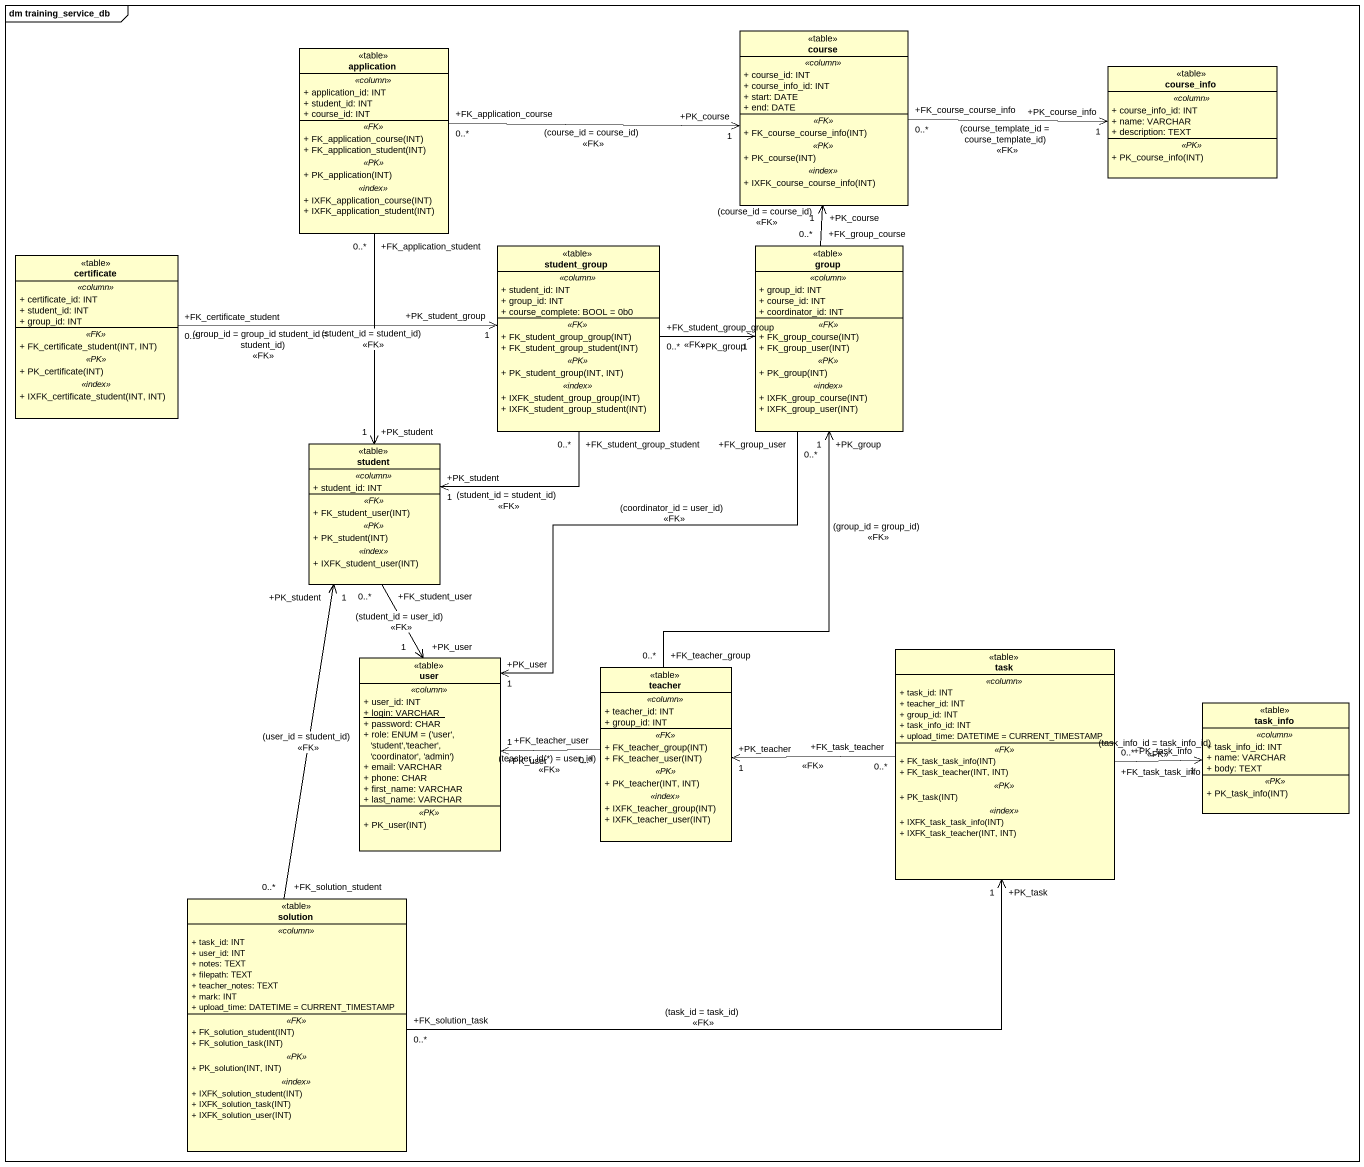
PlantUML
@startuml
mainframe dm training_service_db
hide circle
hide empty members
skinparam classAttributeIconSize 0
class application <<table>> {
  .. <<column>> ..
  + application_id: INT
  + student_id: INT
  + course_id: INT
  .. <<FK>> ..
  + FK_application_course(INT)
  + FK_application_student(INT)
  .. <<PK>> ..
  + PK_application(INT)
  .. <<index>> ..
  + IXFK_application_course(INT)
  + IXFK_application_student(INT)
}
class course <<table>> {
  .. <<column>> ..
  + course_id: INT
  + course_info_id: INT
  + start: DATE
  + end: DATE
  .. <<FK>> ..
  + FK_course_course_info(INT)
  .. <<PK>> ..
  + PK_course(INT)
  .. <<index>> ..
  + IXFK_course_course_info(INT)
}
class course_info <<table>> {
  .. <<column>> ..
  + course_info_id: INT
  + name: VARCHAR
  + description: TEXT
  .. <<PK>> ..
  + PK_course_info(INT)
}
class certificate <<table>> {
  .. <<column>> ..
  + certificate_id: INT
  + student_id: INT
  + group_id: INT
  .. <<FK>> ..
  + FK_certificate_student(INT, INT)
  .. <<PK>> ..
  + PK_certificate(INT)
  .. <<index>> ..
  + IXFK_certificate_student(INT, INT)
}
class student_group <<table>> {
  .. <<column>> ..
  + student_id: INT
  + group_id: INT
  + course_complete: BOOL = 0b0
  .. <<FK>> ..
  + FK_student_group_group(INT)
  + FK_student_group_student(INT)
  .. <<PK>> ..
  + PK_student_group(INT, INT)
  .. <<index>> ..
  + IXFK_student_group_group(INT)
  + IXFK_student_group_student(INT)
}
class "group" as group_ <<table>> {
  .. <<column>> ..
  + group_id: INT
  + course_id: INT
  + coordinator_id: INT
  .. <<FK>> ..
  + FK_group_course(INT)
  + FK_group_user(INT)
  .. <<PK>> ..
  + PK_group(INT)
  .. <<index>> ..
  + IXFK_group_course(INT)
  + IXFK_group_user(INT)
}
class student <<table>> {
  .. <<column>> ..
  + student_id: INT
  .. <<FK>> ..
  + FK_student_user(INT)
  .. <<PK>> ..
  + PK_student(INT)
  .. <<index>> ..
  + IXFK_student_user(INT)
}
class user <<table>> {
  .. <<column>> ..
  + user_id: INT
  {static} + login: VARCHAR
  + password: CHAR
  {field} + role: ENUM = ('user', 'student','teacher', 'coordinator', 'admin')
  + email: VARCHAR
  + phone: CHAR
  + first_name: VARCHAR
  + last_name: VARCHAR
  .. <<PK>> ..
  + PK_user(INT)
}
class teacher <<table>> {
  .. <<column>> ..
  + teacher_id: INT
  + group_id: INT
  .. <<FK>> ..
  + FK_teacher_group(INT)
  + FK_teacher_user(INT)
  .. <<PK>> ..
  + PK_teacher(INT, INT)
  .. <<index>> ..
  + IXFK_teacher_group(INT)
  + IXFK_teacher_user(INT)
}
class task <<table>> {
  .. <<column>> ..
  + task_id: INT
  + teacher_id: INT
  + group_id: INT
  + task_info_id: INT
  + upload_time: DATETIME = CURRENT_TIMESTAMP
  .. <<FK>> ..
  + FK_task_task_info(INT)
  + FK_task_teacher(INT, INT)
  .. <<PK>> ..
  + PK_task(INT)
  .. <<index>> ..
  + IXFK_task_task_info(INT)
  + IXFK_task_teacher(INT, INT)
}
class task_info <<table>> {
  .. <<column>> ..
  + task_info_id: INT
  + name: VARCHAR
  + body: TEXT
  .. <<PK>> ..
  + PK_task_info(INT)
}
class solution <<table>> {
  .. <<column>> ..
  + task_id: INT
  + user_id: INT
  + notes: TEXT
  + filepath: TEXT
  + teacher_notes: TEXT
  + mark: INT
  + upload_time: DATETIME = CURRENT_TIMESTAMP
  .. <<FK>> ..
  + FK_solution_student(INT)
  + FK_solution_task(INT)
  .. <<PK>> ..
  + PK_solution(INT, INT)
  .. <<index>> ..
  + IXFK_solution_student(INT)
  + IXFK_solution_task(INT)
  + IXFK_solution_user(INT)
}
application "+FK_application_course\n0..*" -right-> "+PK_course\n1" course : (course_id = course_id)\n<<FK>>
application "+FK_application_student\n0..*" --> "+PK_student\n1" student : (student_id = student_id)\n<<FK>>
course "+FK_course_course_info\n0..*" -right-> "+PK_course_info\n1" course_info : (course_template_id = course_template_id)\n<<FK>>
certificate "+FK_certificate_student\n0..*" -right-> "+PK_student_group\n1" student_group : (group_id = group_id student_id = student_id)\n<<FK>>
student_group "+FK_student_group_group\n0..*" -right-> "+PK_group\n1" group_ : <<FK>>
student_group "+FK_student_group_student\n0..*" --> "+PK_student\n1" student : (student_id = student_id)\n<<FK>>
group_ "+FK_group_course\n0..*" -up-> "+PK_course\n1" course : (course_id = course_id)\n<<FK>>
group_ "+FK_group_user\n0..*" --> "+PK_user\n1" user : (coordinator_id = user_id)\n<<FK>>
student "+FK_student_user\n0..*" --> "+PK_user\n1" user : (student_id = user_id)\n<<FK>>
teacher "+FK_teacher_group\n0..*" -up-> "+PK_group\n1" group_ : (group_id = group_id)\n<<FK>>
teacher "+FK_teacher_user\n0..*" -left-> "+PK_user\n1" user : (teacher_id(*) = user_id)\n<<FK>>
task "+FK_task_teacher\n0..*" -left-> "+PK_teacher\n1" teacher : <<FK>>
task "+FK_task_task_info\n0..*" -right-> "+PK_task_info\n1" task_info : (task_info_id = task_info_id)\n<<FK>>
solution "+FK_solution_student\n0..*" -up-> "+PK_student\n1" student : (user_id = student_id)\n<<FK>>
solution "+FK_solution_task\n0..*" -right-> "+PK_task\n1" task : (task_id = task_id)\n<<FK>>
@enduml
